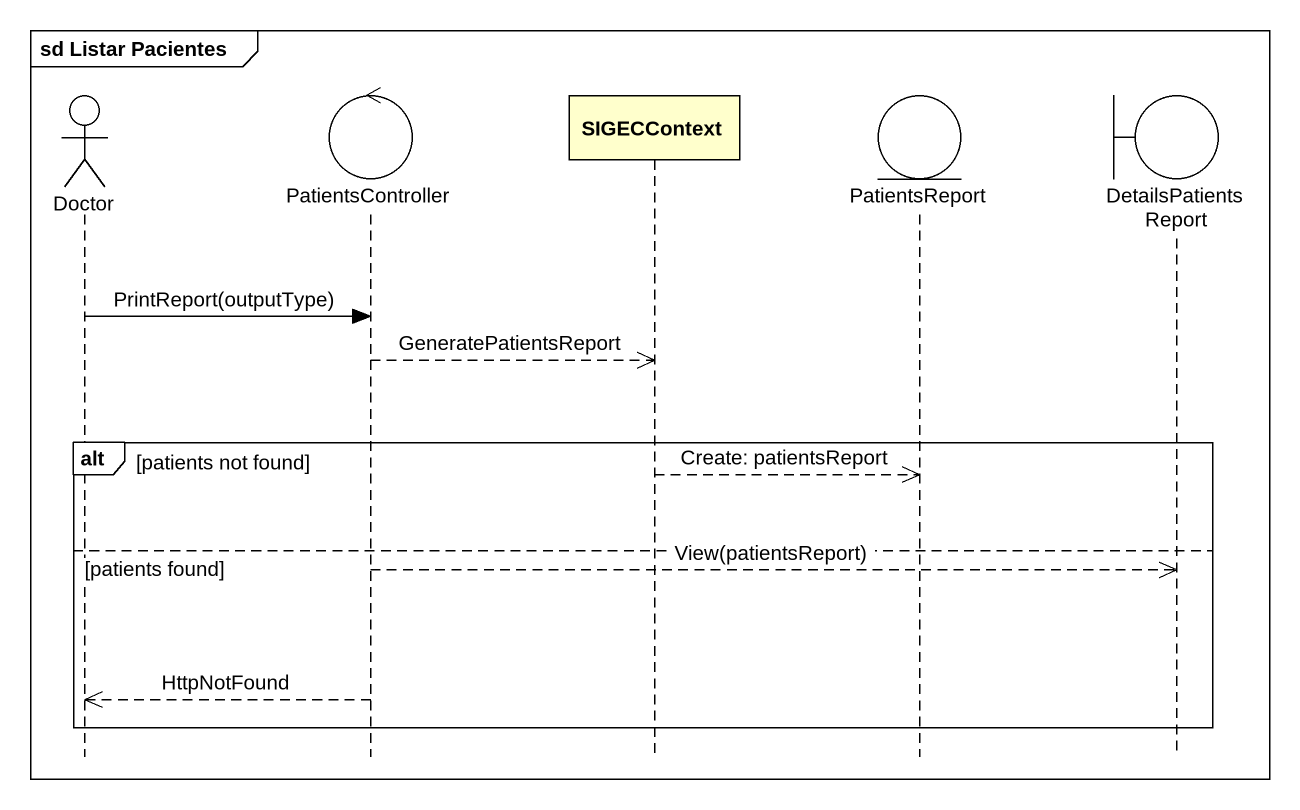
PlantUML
@startuml
mainframe sd Listar Pacientes
hide footbox
actor Doctor
control PatientsController
participant SIGECContext
entity PatientsReport
boundary DetailsPatientsReport

Doctor -> PatientsController : PrintReport(outputType)
PatientsController -->> SIGECContext : GeneratePatientsReport
alt patients not found
  SIGECContext -->> PatientsReport : Create: patientsReport
else patients found
  PatientsController -->> DetailsPatientsReport : View(patientsReport)
  PatientsController -->> Doctor : HttpNotFound
end
@enduml
